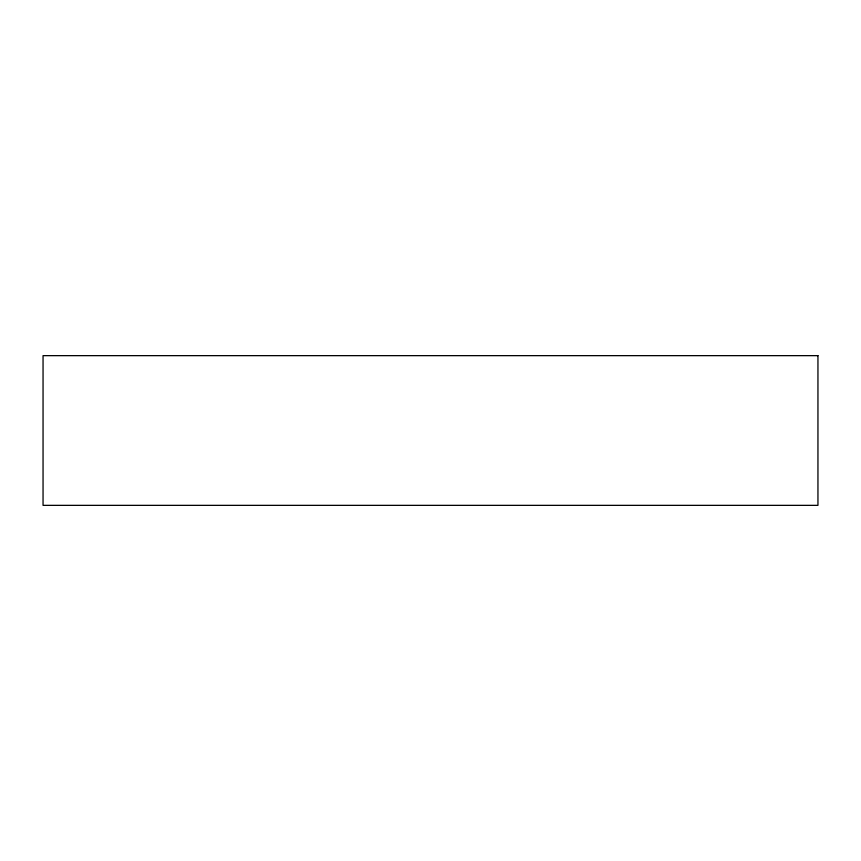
<?xml version="1.0" encoding="UTF-8"?>
<svg xmlns="http://www.w3.org/2000/svg" width="861" height="861" viewBox="0 0 861 861"><rect width="100%" height="100%" fill="white"/><g stroke="black" fill="none" stroke-linecap="round" stroke-linejoin="round"><path stroke-width="1.29" d="M817.95 355.647L43.05 355.647L43.05 505.353L817.95 505.353L817.95 355.647"/></g></svg>
